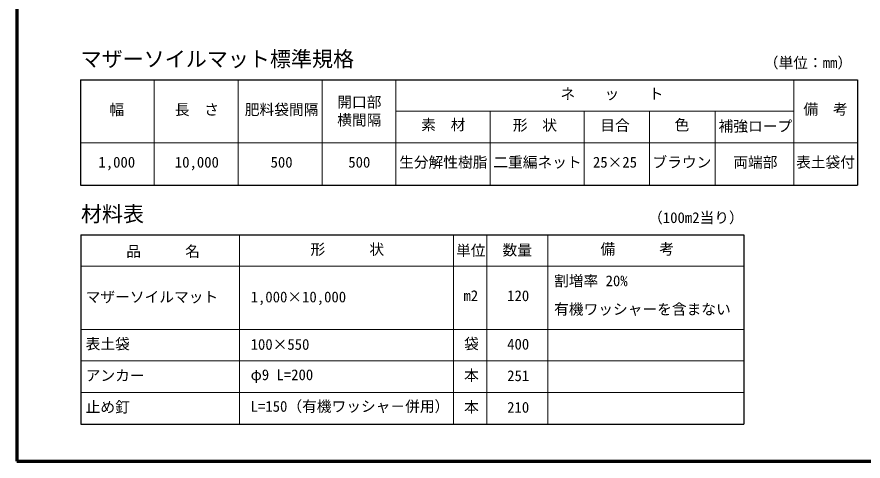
# Model space of a CAD drawing. Units: millimetres, scale not verified. Extents: x 200 to 8200, y 200 to 5825.
# Drawn here: x 200 to 4223, y 200 to 2309 of the extents above; entities that cross this region are included whole.
import ezdxf
from ezdxf.enums import TextEntityAlignment as Align

# ---------------------------------------------------------------- set-up
doc = ezdxf.new("R2010")
doc.units = ezdxf.units.MM
doc.header["$LTSCALE"] = 20
doc.layers.add('C-MTR', color=5, linetype='Continuous')
for name, color, linetype, lineweight in [('C-MTR-FRAM', 5, 'Continuous', 25), ('C-MTR-LINE', 5, 'Continuous', 13), ('C-MTR-TXT', 5, 'Continuous', 25), ('C-TTL', 2, 'Continuous', 70)]:
    doc.layers.add(name, color=color, linetype=linetype, lineweight=lineweight)
doc.styles.add('ＭＳ ゴシック', font='')
doc.styles.get('ＭＳ ゴシック').set_extended_font_data('MS Gothic')

msp = doc.modelspace()

# ---------------------------------------------------------------- linework, layer by layer
at = {"layer": 'C-MTR-FRAM'}
for p, q in [((502.8, 2011.05), (502.8, 1511.05)), ((502.8, 2011.05), (4195.87, 2011.05)), ((4195.87, 2011.05), (4195.87, 1511.05)), ((502.8, 1511.05), (4195.87, 1511.05)), ((504.33, 1275.01), (3655.8, 1275.01)), ((504.33, 1275.01), (504.33, 375.42)), ((3655.8, 1275.01), (3655.8, 375.42)), ((504.33, 375.42), (3655.8, 375.42))]:
    msp.add_line(p, q, dxfattribs=at)
at = {"layer": 'C-MTR-LINE'}
for p, q in [((852.8, 2011.05), (852.8, 1511.05)), ((1252.11, 2011.05), (1252.11, 1511.05)), ((1651.44, 2011.05), (1651.44, 1511.05)), ((2001.88, 2011.05), (2001.88, 1511.05)), ((3893.38, 2011.05), (3893.38, 1511.05)), ((2001.88, 1861.05), (3893.38, 1861.05)), ((2449.66, 1861.05), (2449.66, 1511.05)), ((2897.28, 1861.05), (2897.28, 1511.05)), ((3207.52, 1861.05), (3207.52, 1511.05)), ((3207.52, 1861.05), (3207.52, 1511.05)), ((3519.74, 1861.05), (3519.74, 1511.05)), ((3519.74, 1861.05), (3519.74, 1511.05)), ((502.8, 1711.05), (4195.87, 1711.05)), ((1257.6, 1275.01), (1257.6, 375.42)), ((2275.5, 1275.01), (2275.5, 375.42)), ((2433.87, 1275.01), (2433.87, 375.42)), ((2723.87, 1275.01), (2723.87, 375.42)), ((504.33, 1125.01), (3655.8, 1125.01)), ((504.33, 825.42), (3655.8, 825.42)), ((504.33, 675.42), (3655.8, 675.42)), ((504.33, 525.42), (3655.8, 525.42))]:
    msp.add_line(p, q, dxfattribs=at)
at = {"layer": 'C-MTR-TXT'}
for p, q in [((2433.87, 525.42), (2433.87, 525.01)), ((2723.87, 525.42), (2723.87, 525.01))]:
    msp.add_line(p, q, dxfattribs=at)
at = {"layer": 'C-TTL'}
msp.add_lwpolyline([(200, 200), (8200, 200), (8200, 5740), (200, 5740)], close=True, dxfattribs=at)

# ---------------------------------------------------------------- texts
at = {"layer": 'C-MTR', "style": 'ＭＳ ゴシック'}
for s, p in [('マザーソイルマット標準規格', (502.8, 2051.05)), ('材料表', (504.33, 1315.01))]:
    msp.add_text(s, height=73.31, dxfattribs=at).set_placement(p, align=Align.BOTTOM_LEFT)
at = {"layer": 'C-MTR-TXT', "style": 'ＭＳ ゴシック'}
for s, p in [('（単位：mm）', (3750.98, 2051.05)), ('ネ\u3000\u3000ッ\u3000\u3000ト', (2783.64, 1903.14)), ('形\u3000状', (2557.72, 1754.19)), ('二重編ネット', (2464.83, 1578.39)), ('（100m2当り）', (3200.8, 1315.01)), ('\u3000品\u3000\u3000\u3000名\u3000', (649.8, 1155.05)), ('形\u3000\u3000\u3000状\u3000', (1595.73, 1164.61)), ('単位', (2287.91, 1158.78)), ('数量', (2508.83, 1161.2)), ('\u3000備\u3000\u3000\u3000考\u3000', (2903.97, 1166.04)), ('割増率 20%', (2753.87, 1015.01)), ('マザーソイルマット', (526.87, 938.46)), ('m2', (2322.95, 944.48)), ('1,000×10,000', (1311.16, 938.46)), ('有機ワッシャーを含まない', (2753.87, 880.13)), ('表土袋', (526.87, 715.42)), ('100×550', (1311.16, 713.01)), ('袋', (2326.06, 716.34)), ('アンカー', (526.87, 565.42)), ('φ9 L=200', (1311.16, 568.76)), ('本', (2326.06, 566.34)), ('止め釘', (526.87, 415.42)), ('L=150（有機ワッシャ－併用）', (1311.16, 418.76)), ('本', (2326.06, 415.93))]:
    msp.add_text(s, height=51.32, dxfattribs=at).set_placement(p, align=Align.BOTTOM_LEFT)
for s, p in [('開口部', (1827.75, 1863.94)), ('備\u3000考', (4044.24, 1830.07)), ('横間隔', (1827.75, 1778.99)), ('素\u3000材', (2227.05, 1756.27)), ('目合', (3043.26, 1753.5)), ('色', (3361.42, 1755.57)), ('補強ロープ', (3710.77, 1749.5)), ('生分解性樹脂', (2227.05, 1578.39)), ('ブラウン', (3361.42, 1578.39)), ('両端部', (3710.77, 1578.39)), ('表土袋付', (4044.24, 1578.39)), ('1,000', (674.72, 1578.39)), ('10,000', (1055.55, 1578.39)), ('500', (1458.35, 1578.39)), ('500', (1827.75, 1578.39)), ('25×25', (3043.26, 1578.39))]:
    msp.add_text(s, height=51.32, dxfattribs=at).set_placement(p, align=Align.BOTTOM_CENTER)
for s, p in [('幅', (674.72, 1869.32)), ('長\u3000さ', (1055.55, 1869.32)), ('肥料袋間隔', (1458.35, 1869.32))]:
    msp.add_text(s, height=51.32, dxfattribs=at).set_placement(p, align=Align.MIDDLE_CENTER)
for s, p in [('120', (2635.51, 944.02)), ('400', (2635.51, 714.2)), ('251', (2635.51, 564.2)), ('210', (2635.51, 414.2))]:
    msp.add_text(s, height=51.32, dxfattribs=at).set_placement(p, align=Align.BOTTOM_RIGHT)

doc.saveas('drawing.dxf')
